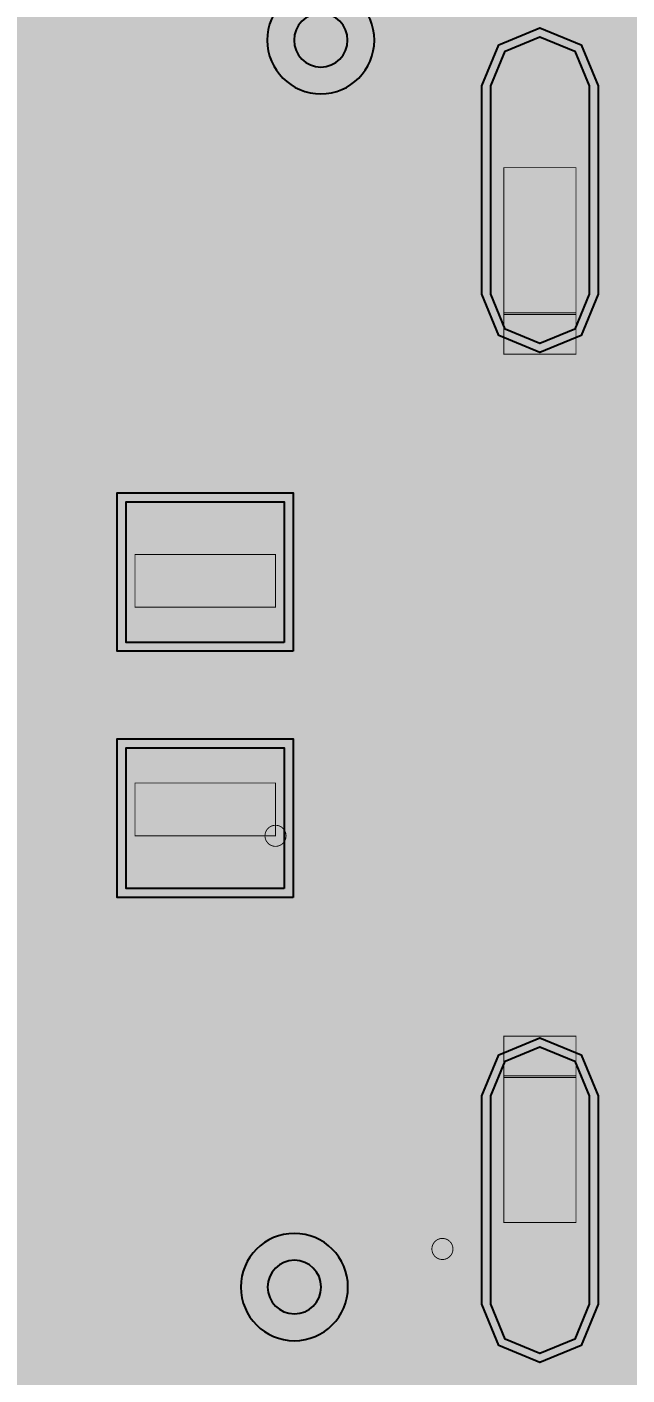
# Model space of a CAD drawing. Header units: millimetres. Extents: x -37.3 to -4.1, y -46.3 to 7.
# Drawn here: x -27.56 to -24.14, y -37.52 to -29.85 of the extents above; entities that cross this region are included whole.
import ezdxf

# ---------------------------------------------------------------- set-up
doc = ezdxf.new("R2010")
doc.units = ezdxf.units.MM
doc.header["$MEASUREMENT"] = 0
for name, color, linetype, true_color in [('Bottom-Layer', 7, 'Continuous', 0x0000ff), ('Component-Marking-Layer', 7, 'Continuous', 0x66ffcc), ('Component-Shape-Layer', 7, 'Continuous', 0x00cccc), ('Document-Layer', 7, 'Continuous', 0xffffff), ('Hole-Layer', 7, 'Continuous', 0x222222), ('Multi-Layer', 7, 'Continuous', 0xc0c0c0), ('Pin-Floating-Layer', 7, 'Continuous', 0xff99ff), ('Pin-Soldering-Layer', 7, 'Continuous', 0xcc9999), ('Top-Layer', 7, 'Continuous', 0xff0000), ('Top-Paste-Mask-Layer', 7, 'Continuous', 0x808080), ('Top-Silkscreen-Layer', 7, 'Continuous', 0xffcc00), ('Top-Solder-Mask-Layer', 7, 'Continuous', 0x800080)]:
    doc.layers.add(name, color=color, linetype=linetype, true_color=true_color)

msp = doc.modelspace()

# ---------------------------------------------------------------- hatches: boundary and pattern name
at = {"layer": 'Bottom-Layer'}
msp.add_hatch(color=256, dxfattribs=at).paths.add_polyline_path([(-12.201, -44.6419), (-15.3705, -44.6419), (-15.125, -44.428), (-14.9653, -44.1441), (-14.9099, -43.8231), (-14.9099, -43.2231), (-15.0048, -42.8074), (-15.2707, -42.474), (-15.6548, -42.289), (-16.0813, -42.289), (-16.4654, -42.474), (-16.7313, -42.8074), (-16.8262, -43.2231), (-16.8262, -43.8231), (-16.7708, -44.1441), (-16.6111, -44.428), (-16.3656, -44.6419), (-24.0205, -44.6419), (-23.7749, -44.428), (-23.6153, -44.1441), (-23.5599, -43.8231), (-23.5599, -43.2231), (-23.6548, -42.8074), (-23.9206, -42.474), (-24.3048, -42.289), (-24.7312, -42.289), (-25.1154, -42.474), (-25.3813, -42.8074), (-25.4762, -43.2231), (-25.4762, -43.8231), (-25.4208, -44.1441), (-25.2611, -44.428), (-25.0156, -44.6419), (-30.6523, -44.6419), (-30.3729, -44.2754), (-30.2321, -43.8365), (-30.2463, -43.3758), (-30.4137, -42.9464), (-30.715, -42.5976), (-31.1157, -42.3698), (-30.8468, -42.0261), (-30.7241, -41.6072), (-30.7652, -41.1727), (-30.9642, -40.7843), (-31.2929, -40.4971), (-31.0196, -40.2756), (-30.8254, -39.9822), (-26.1673, -39.9822), (-25.1863, -40.9632), (-25.0289, -41.0684), (-24.8432, -41.1053), (-15.2069, -41.1053), (-14.5671, -41.7451), (-14.4097, -41.8503), (-14.224, -41.8872), (-11.684, -41.8872), (-11.4984, -41.8503), (-11.341, -41.7451), (-8.039, -38.4431), (-7.9338, -38.2857), (-7.8969, -38.1001), (-7.8969, -35.1232), (-7.7458, -34.8581), (-7.7294, -34.5535), (-7.8511, -34.2738), (-8.0851, -34.0781), (-8.382, -34.0079), (-8.6789, -34.0781), (-8.913, -34.2738), (-9.0347, -34.5535), (-9.0182, -34.8581), (-8.8672, -35.1232), (-8.8672, -37.8991), (-11.4381, -40.4701), (-11.4985, -40.3222), (-11.5926, -40.1931), (-11.5926, -39.3142), (-11.4415, -39.0491), (-11.4251, -38.7445), (-11.5468, -38.4648), (-11.7808, -38.2691), (-12.0777, -38.1989), (-12.3746, -38.2691), (-12.6087, -38.4648), (-12.7304, -38.7445), (-12.7139, -39.0491), (-12.5629, -39.3142), (-12.5629, -40.1931), (-12.6985, -40.412), (-12.7405, -40.666), (-12.6826, -40.9169), (-14.0231, -40.9169), (-14.6629, -40.2771), (-14.8203, -40.172), (-15.0059, -40.135), (-15.0352, -40.135), (-14.9789, -39.9579), (-14.9599, -39.773), (-14.9599, -38.873), (-15.0498, -38.4789), (-15.3018, -38.1629), (-15.666, -37.9876), (-16.0701, -37.9876), (-16.4343, -38.1629), (-16.6863, -38.4789), (-16.7762, -38.873), (-16.7762, -39.3698), (-17.0493, -39.182), (-17.3779, -39.139), (-17.6901, -39.2502), (-17.9175, -39.4913), (-18.0102, -39.8095), (-17.9481, -40.135), (-22.4377, -40.135), (-22.3756, -39.8094), (-22.4684, -39.4912), (-22.6959, -39.2501), (-23.0082, -39.139), (-23.3369, -39.1821), (-23.6099, -39.3701), (-23.6099, -38.873), (-23.6998, -38.4789), (-23.9518, -38.1629), (-24.316, -37.9876), (-24.7201, -37.9876), (-25.0843, -38.1629), (-25.3362, -38.4789), (-25.4262, -38.873), (-25.4262, -39.3511), (-25.6233, -39.154), (-25.7806, -39.0489), (-25.9663, -39.0119), (-30.8254, -39.0119), (-31.0196, -38.7186), (-31.2929, -38.4971), (-30.9642, -38.2099), (-30.7652, -37.8214), (-30.7241, -37.3869), (-30.8468, -36.9681), (-31.1157, -36.6244), (-30.7063, -36.3893), (-30.4021, -36.0282), (-30.2399, -35.5849), (-30.2392, -35.1128), (-30.4002, -34.669), (-30.7034, -34.3071), (-31.1121, -34.0709), (-31.577, -33.9888), (-32.177, -33.9888), (-32.6419, -34.0709), (-33.0507, -34.3071), (-33.3538, -34.669), (-33.5148, -35.1128), (-33.5141, -35.5849), (-33.3519, -36.0282), (-33.0477, -36.3893), (-32.6383, -36.6244), (-32.9073, -36.9681), (-33.0299, -37.3869), (-32.9888, -37.8214), (-32.7898, -38.2099), (-32.4612, -38.4971), (-32.7667, -38.7557), (-32.966, -39.1028), (-33.0351, -39.4971), (-32.966, -39.8913), (-32.7667, -40.2385), (-32.4612, -40.4971), (-32.7898, -40.7843), (-32.9888, -41.1727), (-33.0299, -41.6072), (-32.9073, -42.0261), (-32.6383, -42.3698), (-33.039, -42.5976), (-33.3404, -42.9464), (-33.5078, -43.3758), (-33.5219, -43.8365), (-33.3811, -44.2754), (-33.1017, -44.6419), (-33.9319, -44.6419), (-33.9319, -0.3581), (-6.6482, -0.3581), (-6.6482, -44.6419), (-7.8079, -44.6419), (-7.7714, -44.5548), (-7.7589, -44.4611), (-7.7589, -42.6611), (-7.8069, -42.482), (-7.9379, -42.3509), (-8.117, -42.3029), (-9.917, -42.3029), (-10.0961, -42.3509), (-10.2272, -42.482), (-10.2752, -42.6611), (-10.2752, -44.4611), (-10.2627, -44.5548), (-10.2261, -44.6419), (-10.9131, -44.6419), (-10.5642, -44.3339), (-10.3512, -43.9201), (-10.3032, -43.4572), (-10.4267, -43.0086), (-10.7049, -42.6355), (-11.0997, -42.389), (-11.557, -42.3029), (-12.0144, -42.389), (-12.4092, -42.6355), (-12.6873, -43.0086), (-12.8109, -43.4572), (-12.7628, -43.9201), (-12.5498, -44.3339)])
at = {"layer": 'Component-Marking-Layer'}
for points in [[(-26.203, -34.4552, 1), (-26.083, -34.4552, 1)], [(-26.203, -34.4552, 1), (-26.083, -34.4552, 1)], [(-25.253, -36.8052, 1), (-25.1331, -36.8052, 1)], [(-25.253, -36.8052, 1), (-25.1331, -36.8052, 1)]]:
    msp.add_hatch(color=256, dxfattribs=at).paths.add_polyline_path(points)
at = {"layer": 'Pin-Floating-Layer'}
for points in [[(-24.8431, -31.7151), (-24.8431, -31.4801), (-24.433, -31.4801), (-24.433, -31.7151)], [(-24.8431, -31.7151), (-24.8431, -31.4801), (-24.433, -31.4801), (-24.433, -31.7151)], [(-24.8431, -35.8301), (-24.8431, -35.5951), (-24.433, -35.5951), (-24.433, -35.8301)], [(-24.8431, -35.8301), (-24.8431, -35.5951), (-24.433, -35.5951), (-24.433, -35.8301)]]:
    msp.add_hatch(color=256, dxfattribs=at).paths.add_polyline_path(points)
at = {"layer": 'Pin-Soldering-Layer'}
for points in [[(-24.8431, -31.4901), (-24.8431, -30.6551), (-24.433, -30.6551), (-24.433, -31.4901)], [(-24.8431, -31.4901), (-24.8431, -30.6551), (-24.433, -30.6551), (-24.433, -31.4901)], [(-26.1431, -32.8551), (-26.1431, -33.1551), (-26.9431, -33.1551), (-26.9431, -32.8551)], [(-26.1431, -32.8551), (-26.1431, -33.1551), (-26.9431, -33.1551), (-26.9431, -32.8551)], [(-26.1431, -34.4551), (-26.9431, -34.4551), (-26.9431, -34.1551), (-26.1431, -34.1551)], [(-26.1431, -34.4551), (-26.9431, -34.4551), (-26.9431, -34.1551), (-26.1431, -34.1551)], [(-24.8431, -36.6551), (-24.8431, -35.8201), (-24.433, -35.8201), (-24.433, -36.6551)], [(-24.8431, -36.6551), (-24.8431, -35.8201), (-24.433, -35.8201), (-24.433, -36.6551)]]:
    msp.add_hatch(color=256, dxfattribs=at).paths.add_polyline_path(points)
at = {"layer": 'Top-Layer'}
for points in [[(-26.1382, -28.086), (-26.0902, -28.2651), (-25.9591, -28.3962), (-25.7801, -28.4441), (-24.7801, -28.4441), (-24.7754, -28.4441), (-24.7706, -28.444), (-24.7706, -29.5659), (-25.0309, -29.6872), (-25.2116, -29.9103), (-25.2762, -30.1901), (-25.2762, -31.3751), (-25.2225, -31.6312), (-25.0706, -31.8443), (-25.0706, -32.4699), (-25.7452, -32.4699), (-25.872, -32.2733), (-26.0931, -32.1969), (-26.6151, -32.1969), (-28.394, -30.418), (-28.394, -28.5267), (-28.4309, -28.341), (-28.5361, -28.1836), (-28.6995, -28.0202), (-28.8569, -27.915), (-29.0425, -27.8781), (-30.9339, -27.8781), (-30.9652, -27.8468), (-30.7739, -27.7189), (-30.6999, -27.5009), (-30.6999, -26.3259), (-30.7318, -26.178), (-30.8219, -26.0566), (-30.8219, -24.9279), (-30.7, -24.8722), (-30.6071, -24.7756), (-30.4777, -24.8949), (-30.307, -24.9382), (-29.507, -24.9382), (-29.328, -24.8902), (-29.1969, -24.7591), (-29.1489, -24.58), (-29.1489, -24.5033), (-26.1382, -27.514)], [(-24.3581, -31.3751), (-24.4401, -31.5731), (-24.638, -31.6551), (-24.836, -31.5731), (-24.918, -31.3751), (-24.918, -30.1901), (-24.836, -29.9921), (-24.638, -29.9101), (-24.4401, -29.9921), (-24.3581, -30.1901)], [(-16.3656, -44.6419), (-24.0205, -44.6419), (-23.7749, -44.428), (-23.6153, -44.1441), (-23.5599, -43.8231), (-23.5599, -43.2231), (-23.6548, -42.8074), (-23.9206, -42.474), (-24.3048, -42.289), (-24.7312, -42.289), (-25.1154, -42.474), (-25.3813, -42.8074), (-25.4762, -43.2231), (-25.4762, -43.8231), (-25.4208, -44.1441), (-25.2611, -44.428), (-25.0156, -44.6419), (-30.6523, -44.6419), (-30.3729, -44.2754), (-30.2321, -43.8365), (-30.2463, -43.3758), (-30.4137, -42.9464), (-30.715, -42.5976), (-31.1157, -42.3698), (-30.8348, -42.0021), (-30.7203, -41.5539), (-30.7904, -41.0965), (-29.31, -39.6161), (-29.2048, -39.4588), (-29.1679, -39.2731), (-29.1679, -34.1989), (-28.9713, -34.0722), (-28.8949, -33.8511), (-28.8949, -32.9511), (-28.9713, -32.73), (-29.1679, -32.6032), (-29.1679, -32.1669), (-28.9713, -32.0402), (-28.8949, -31.8191), (-28.8949, -31.2893), (-27.3512, -32.833), (-27.3512, -33.355), (-27.3079, -33.5257), (-27.1886, -33.6551), (-27.3079, -33.7845), (-27.3512, -33.9551), (-27.3512, -34.7551), (-27.3032, -34.9342), (-27.1721, -35.0653), (-26.9931, -35.1132), (-26.0931, -35.1132), (-25.914, -35.0653), (-25.7829, -34.9342), (-25.7349, -34.7551), (-25.7349, -33.9551), (-25.7782, -33.7845), (-25.8975, -33.6551), (-25.8009, -33.5621), (-25.7452, -33.4402), (-24.9426, -33.4402), (-24.8256, -33.4887), (-24.7, -33.5052), (-21.537, -33.5052), (-21.3132, -33.729), (-21.3132, -35.5205), (-21.415, -35.6847), (-21.463, -35.8719), (-21.5677, -35.5802), (-21.7974, -35.3722), (-22.098, -35.2969), (-22.3987, -35.3722), (-22.6284, -35.5802), (-22.733, -35.8719), (-22.8377, -35.5802), (-23.0674, -35.3722), (-23.368, -35.2969), (-23.6687, -35.3722), (-23.8984, -35.5802), (-24.003, -35.8719), (-24.1136, -35.5714), (-24.3562, -35.3625), (-24.6697, -35.2977), (-24.9752, -35.3933), (-25.1959, -35.6252), (-25.2762, -35.9351), (-25.2762, -37.1201), (-25.1959, -37.43), (-24.9752, -37.6619), (-24.6697, -37.7574), (-24.3562, -37.6926), (-24.1136, -37.4837), (-24.003, -37.1833), (-23.8984, -37.475), (-23.6687, -37.683), (-23.368, -37.7582), (-23.0674, -37.683), (-22.8377, -37.475), (-22.733, -37.1833), (-22.6284, -37.475), (-22.3987, -37.683), (-22.098, -37.7582), (-21.7974, -37.683), (-21.5677, -37.475), (-21.463, -37.1833), (-21.3594, -37.4734), (-21.1319, -37.6812), (-21.2152, -37.7644), (-21.257, -37.8121), (-21.2922, -37.8649), (-21.5928, -37.8649), (-21.6434, -37.8685), (-21.6929, -37.8792), (-21.7424, -37.8685), (-21.793, -37.8649), (-22.093, -37.8649), (-22.1499, -37.8695), (-22.2055, -37.883), (-22.261, -37.8695), (-22.318, -37.8649), (-22.868, -37.8649), (-22.9315, -37.8706), (-22.993, -37.8874), (-23.0545, -37.8706), (-23.1181, -37.8649), (-23.6681, -37.8649), (-23.8816, -37.9355), (-24.0109, -38.1196), (-24.3735, -37.9764), (-24.7628, -37.9984), (-25.1069, -38.1816), (-25.3425, -38.4922), (-25.4262, -38.873), (-25.4262, -39.773), (-25.3373, -40.1649), (-25.0879, -40.48), (-24.727, -40.6567), (-24.3251, -40.6604), (-23.961, -40.4902), (-23.706, -40.1796), (-23.4914, -40.4216), (-23.1915, -40.5429), (-22.869, -40.5182), (-22.5911, -40.3527), (-22.4159, -40.0808), (-22.1542, -40.3425), (-22.1127, -40.4128), (-22.0601, -40.4751), (-21.8805, -40.6547), (-21.7231, -40.7599), (-21.5374, -40.7968), (-18.5946, -40.7968), (-18.409, -40.7599), (-18.2516, -40.6547), (-17.8675, -40.2706), (-17.5937, -40.4888), (-17.2489, -40.5492), (-16.9173, -40.4371), (-16.6799, -40.1799), (-16.4249, -40.4904), (-16.0608, -40.6604), (-15.659, -40.6567), (-15.2981, -40.48), (-15.0488, -40.1648), (-14.9599, -39.773), (-14.9599, -39.2295), (-14.879, -39.251), (-14.7956, -39.2582), (-14.4688, -39.2582), (-14.4688, -39.2941), (-14.4208, -39.4732), (-14.2897, -39.6042), (-14.1106, -39.6522), (-13.6269, -39.6522), (-13.8668, -39.892), (-14.078, -39.892), (-14.257, -39.94), (-14.3881, -40.0711), (-14.4361, -40.2502), (-14.4361, -41.0503), (-14.3597, -41.2714), (-14.1631, -41.3982), (-14.1631, -41.4402), (-14.1261, -41.6258), (-14.021, -41.7832), (-13.5511, -42.2531), (-13.3937, -42.3583), (-13.208, -42.3952), (-12.03, -42.3952), (-12.4194, -42.645), (-12.6922, -43.0186), (-12.8115, -43.4656), (-12.7612, -43.9255), (-12.5481, -44.3361), (-12.201, -44.6419), (-15.3705, -44.6419), (-15.125, -44.428), (-14.9653, -44.1441), (-14.9099, -43.8231), (-14.9099, -43.2231), (-15.0048, -42.8074), (-15.2707, -42.474), (-15.6548, -42.289), (-16.0813, -42.289), (-16.4654, -42.474), (-16.7313, -42.8074), (-16.8262, -43.2231), (-16.8262, -43.8231), (-16.7708, -44.1441), (-16.6111, -44.428)], [(-26.0931, -33.355), (-26.9931, -33.355), (-26.9931, -32.555), (-26.0931, -32.555)], [(-26.0931, -34.7551), (-26.9931, -34.7551), (-26.9931, -33.9551), (-26.0931, -33.9551)], [(-24.3581, -37.1201), (-24.4401, -37.3181), (-24.638, -37.4001), (-24.836, -37.3181), (-24.918, -37.1201), (-24.918, -35.9351), (-24.836, -35.7371), (-24.638, -35.6551), (-24.4401, -35.7371), (-24.3581, -35.9351)]]:
    msp.add_hatch(color=256, dxfattribs=at).paths.add_polyline_path(points)
at = {"layer": 'Top-Paste-Mask-Layer'}
for points in [[(-24.3581, -31.3751), (-24.4401, -31.5731), (-24.638, -31.6551), (-24.836, -31.5731), (-24.918, -31.3751), (-24.918, -30.1901), (-24.836, -29.9921), (-24.638, -29.9101), (-24.4401, -29.9921), (-24.3581, -30.1901)], [(-26.0931, -33.355), (-26.9931, -33.355), (-26.9931, -32.555), (-26.0931, -32.555)], [(-26.0931, -34.7551), (-26.9931, -34.7551), (-26.9931, -33.9551), (-26.0931, -33.9551)], [(-24.3581, -37.1201), (-24.4401, -37.3181), (-24.638, -37.4001), (-24.836, -37.3181), (-24.918, -37.1201), (-24.918, -35.9351), (-24.836, -35.7371), (-24.638, -35.6551), (-24.4401, -35.7371), (-24.3581, -35.9351)]]:
    msp.add_hatch(color=256, dxfattribs=at).paths.add_polyline_path(points)
at = {"layer": 'Top-Solder-Mask-Layer'}
for points in [[(-24.3073, -31.3751), (-24.4041, -31.609), (-24.638, -31.7059), (-24.872, -31.609), (-24.9688, -31.3751), (-24.9688, -30.1901), (-24.872, -29.9562), (-24.638, -29.8593), (-24.4041, -29.9562), (-24.3073, -30.1901)], [(-26.0423, -33.4058), (-27.0439, -33.4058), (-27.0439, -32.5042), (-26.0423, -32.5042)], [(-26.0423, -34.8059), (-27.0439, -34.8059), (-27.0439, -33.9043), (-26.0423, -33.9043)], [(-24.3073, -37.1201), (-24.4041, -37.354), (-24.638, -37.4509), (-24.872, -37.354), (-24.9688, -37.1201), (-24.9688, -35.9351), (-24.872, -35.7011), (-24.638, -35.6043), (-24.4041, -35.7011), (-24.3073, -35.9351)]]:
    msp.add_hatch(color=256, dxfattribs=at).paths.add_polyline_path(points)

# ---------------------------------------------------------------- linework, layer by layer
at = {"layer": 'Component-Marking-Layer', "const_width": 0.00508}
for points in [[(-26.203, -34.4552, 1), (-26.083, -34.4552), (-26.083, -34.4552, 1), (-26.203, -34.4552)], [(-26.203, -34.4552, 1), (-26.083, -34.4552), (-26.083, -34.4552, 1), (-26.203, -34.4552)], [(-25.253, -36.8052, 1), (-25.1331, -36.8052), (-25.1331, -36.8052, 1), (-25.253, -36.8052)], [(-25.253, -36.8052, 1), (-25.1331, -36.8052), (-25.1331, -36.8052, 1), (-25.253, -36.8052)]]:
    msp.add_lwpolyline(points, format="xyb", dxfattribs=at)
at = {"layer": 'Component-Shape-Layer', "const_width": 0.0508}
for points in [[(-25.1431, -35.6051), (-25.1431, -31.7051), (-15.243, -31.7051), (-15.243, -35.6051)], [(-25.1431, -35.6051), (-25.1431, -31.7051), (-15.243, -31.7051), (-15.243, -35.6051)], [(-26.1431, -34.4551), (-26.9431, -34.4551), (-26.9431, -32.8551), (-26.1431, -32.8551)], [(-26.1431, -34.4551), (-26.9431, -34.4551), (-26.9431, -32.8551), (-26.1431, -32.8551)]]:
    msp.add_lwpolyline(points, close=True, dxfattribs=at)
at = {"layer": 'Document-Layer', "const_width": 0.3}
msp.add_lwpolyline([(-24.7882, -37.205, 1), (-24.4879, -37.205), (-24.4879, -37.205, 1), (-24.7882, -37.205)], format="xyb", dxfattribs=at)
msp.add_lwpolyline([(-24.7882, -37.205, 1), (-24.4879, -37.205), (-24.4879, -37.205, 1), (-24.7882, -37.205)], format="xyb", dxfattribs=at)
at = {"layer": 'Hole-Layer'}
for points in [[(-26.0377, -29.9299, 1), (-25.7327, -29.9299, 1)], [(-26.1882, -37.0219, 1), (-25.8832, -37.0219, 1)]]:
    msp.add_lwpolyline(points, format="xyb", close=True, dxfattribs=at)
at = {"layer": 'Multi-Layer'}
for points in [[(-26.1902, -29.9299, 1), (-25.5802, -29.9299), (-25.5802, -29.9299, 1), (-26.1902, -29.9299)], [(-26.3407, -37.0219, 1), (-25.7307, -37.0219), (-25.7307, -37.0219, 1), (-26.3407, -37.0219)]]:
    msp.add_lwpolyline(points, format="xyb", dxfattribs=at)
at = {"layer": 'Pin-Floating-Layer', "const_width": 0.00508}
for points in [[(-24.8431, -31.7151), (-24.8431, -31.4801), (-24.433, -31.4801), (-24.433, -31.7151)], [(-24.8431, -31.7151), (-24.8431, -31.4801), (-24.433, -31.4801), (-24.433, -31.7151)], [(-24.8431, -35.8301), (-24.8431, -35.5951), (-24.433, -35.5951), (-24.433, -35.8301)], [(-24.8431, -35.8301), (-24.8431, -35.5951), (-24.433, -35.5951), (-24.433, -35.8301)]]:
    msp.add_lwpolyline(points, close=True, dxfattribs=at)
at = {"layer": 'Pin-Soldering-Layer', "const_width": 0.00508}
for points in [[(-24.8431, -31.4901), (-24.8431, -30.6551), (-24.433, -30.6551), (-24.433, -31.4901)], [(-24.8431, -31.4901), (-24.8431, -30.6551), (-24.433, -30.6551), (-24.433, -31.4901)], [(-26.1431, -32.8551), (-26.1431, -33.1551), (-26.9431, -33.1551), (-26.9431, -32.8551)], [(-26.1431, -32.8551), (-26.1431, -33.1551), (-26.9431, -33.1551), (-26.9431, -32.8551)], [(-26.1431, -34.4551), (-26.9431, -34.4551), (-26.9431, -34.1551), (-26.1431, -34.1551)], [(-26.1431, -34.4551), (-26.9431, -34.4551), (-26.9431, -34.1551), (-26.1431, -34.1551)], [(-24.8431, -36.6551), (-24.8431, -35.8201), (-24.433, -35.8201), (-24.433, -36.6551)], [(-24.8431, -36.6551), (-24.8431, -35.8201), (-24.433, -35.8201), (-24.433, -36.6551)]]:
    msp.add_lwpolyline(points, close=True, dxfattribs=at)
at = {"layer": 'Top-Layer'}
for points, const_width in [([(-24.2855, -30.43), (-24.2855, -27.0591)], 0.254), ([(-25.0309, -29.6872), (-25.2116, -29.9103), (-25.2762, -30.1901), (-25.2762, -31.3751), (-25.2225, -31.6312), (-25.0706, -31.8443), (-25.0706, -32.4699), (-25.7452, -32.4699), (-25.872, -32.2733), (-26.0931, -32.1969), (-26.6151, -32.1969), (-28.394, -30.418), (-28.394, -28.5267)], 0.0508), ([(-24.638, -30.7826), (-24.2855, -30.43)], 0.254), ([(-26.5431, -32.955), (-28.8791, -30.619)], 0.254), ([(-24.5854, -30.8352), (-24.638, -30.7826)], 0.254), ([(-24.5854, -32.7754), (-24.5854, -30.8352)], 0.254), ([(-28.8949, -31.2893), (-27.3512, -32.833), (-27.3512, -33.355), (-27.3079, -33.5257), (-27.1886, -33.6551), (-27.3079, -33.7845), (-27.3512, -33.9551), (-27.3512, -34.7551), (-27.3032, -34.9342), (-27.1721, -35.0653), (-26.9931, -35.1132), (-26.0931, -35.1132), (-25.914, -35.0653), (-25.7829, -34.9342), (-25.7349, -34.7551), (-25.7349, -33.9551), (-25.7782, -33.7845), (-25.8975, -33.6551), (-25.8009, -33.5621), (-25.7452, -33.4402), (-24.9426, -33.4402), (-24.8256, -33.4887), (-24.7, -33.5052), (-21.537, -33.5052)], 0.0508), ([(-24.765, -32.955), (-24.5854, -32.7754)], 0.254), ([(-26.5431, -32.955), (-24.765, -32.955)], 0.254), ([(-24.7, -33.0201), (-24.765, -32.955)], 0.254), ([(-21.336, -33.0201), (-24.7, -33.0201)], 0.254), ([(-26.5431, -34.3551), (-27.2496, -34.3551)], 0.0508), ([(-26.5431, -34.3551), (-26.5431, -35.0116)], 0.0508), ([(-26.5431, -34.3551), (-25.8365, -34.3551)], 0.0508), ([(-24.1136, -35.5714), (-24.3562, -35.3625), (-24.6697, -35.2977), (-24.9752, -35.3933), (-25.1959, -35.6252), (-25.2762, -35.9351), (-25.2762, -37.1201), (-25.1959, -37.43), (-24.9752, -37.6619)], 0.0508), ([(-24.638, -36.5276), (-24.638, -35.3985)], 0.0508), ([(-24.638, -36.5276), (-25.1746, -36.5276)], 0.0508), ([(-24.638, -36.5276), (-24.638, -37.6566)], 0.0508), ([(-24.3562, -37.6926), (-24.1136, -37.4837), (-24.003, -37.1833), (-23.8984, -37.475), (-23.6687, -37.683)], 0.0508)]:
    msp.add_lwpolyline(points, dxfattribs=dict(at, const_width=const_width))
for points in [[(-24.3581, -31.3751), (-24.4401, -31.5731), (-24.638, -31.6551), (-24.836, -31.5731), (-24.918, -31.3751), (-24.918, -30.1901), (-24.836, -29.9921), (-24.638, -29.9101), (-24.4401, -29.9921), (-24.3581, -30.1901)], [(-26.0931, -33.355), (-26.9931, -33.355), (-26.9931, -32.555), (-26.0931, -32.555)], [(-26.0931, -34.7551), (-26.9931, -34.7551), (-26.9931, -33.9551), (-26.0931, -33.9551)], [(-24.3581, -37.1201), (-24.4401, -37.3181), (-24.638, -37.4001), (-24.836, -37.3181), (-24.918, -37.1201), (-24.918, -35.9351), (-24.836, -35.7371), (-24.638, -35.6551), (-24.4401, -35.7371), (-24.3581, -35.9351)]]:
    msp.add_lwpolyline(points, close=True, dxfattribs=at)
at = {"layer": 'Top-Paste-Mask-Layer'}
for points in [[(-24.3581, -31.3751), (-24.4401, -31.5731), (-24.638, -31.6551), (-24.836, -31.5731), (-24.918, -31.3751), (-24.918, -30.1901), (-24.836, -29.9921), (-24.638, -29.9101), (-24.4401, -29.9921), (-24.3581, -30.1901)], [(-26.0931, -33.355), (-26.9931, -33.355), (-26.9931, -32.555), (-26.0931, -32.555)], [(-26.0931, -34.7551), (-26.9931, -34.7551), (-26.9931, -33.9551), (-26.0931, -33.9551)], [(-24.3581, -37.1201), (-24.4401, -37.3181), (-24.638, -37.4001), (-24.836, -37.3181), (-24.918, -37.1201), (-24.918, -35.9351), (-24.836, -35.7371), (-24.638, -35.6551), (-24.4401, -35.7371), (-24.3581, -35.9351)]]:
    msp.add_lwpolyline(points, close=True, dxfattribs=at)
at = {"layer": 'Top-Silkscreen-Layer'}
for points, const_width in [([(-25.2692, -35.4265), (-25.2692, -31.8837)], 0.1524), ([(-25.2692, -31.8837), (-15.1168, -31.8837)], 0.1524), ([(-25.2692, -35.4265), (-25.2692, -31.8837)], 0.1524), ([(-25.2692, -31.8837), (-15.1168, -31.8837)], 0.1524), ([(-26.9428, -32.265), (-26.1428, -32.265)], 0.254), ([(-26.9428, -32.265), (-26.1428, -32.265)], 0.254), ([(-27.2527, -33.3748), (-27.2527, -32.5748)], 0.254), ([(-27.2527, -33.3748), (-27.2527, -32.5748)], 0.254), ([(-25.833, -33.3748), (-25.833, -32.5748)], 0.254), ([(-25.833, -33.3748), (-25.833, -32.5748)], 0.254), ([(-27.2532, -33.9353), (-27.2532, -34.7352)], 0.254), ([(-27.2532, -33.9353), (-27.2532, -34.7352)], 0.254), ([(-25.8335, -33.9353), (-25.8335, -34.7352)], 0.254), ([(-25.8335, -33.9353), (-25.8335, -34.7352)], 0.254), ([(-26.1433, -35.045), (-26.9434, -35.045)], 0.254), ([(-26.1433, -35.045), (-26.9434, -35.045)], 0.254), ([(-15.1168, -35.4265), (-25.2692, -35.4265)], 0.1524), ([(-15.1168, -35.4265), (-25.2692, -35.4265)], 0.1524)]:
    msp.add_lwpolyline(points, dxfattribs=dict(at, const_width=const_width))
for points, const_width in [([(-27.2527, -32.5749, -0.414), (-26.9428, -32.265)], 0.254), ([(-27.2527, -32.5749, -0.414), (-26.9428, -32.265)], 0.254), ([(-26.1428, -32.265, -0.414), (-25.833, -32.5749)], 0.254), ([(-26.1428, -32.265, -0.414), (-25.833, -32.5749)], 0.254), ([(-24.7882, -34.6741, 1), (-24.4879, -34.6741), (-24.4879, -34.6741, 1), (-24.7882, -34.6741)], 0.3), ([(-24.7882, -34.6741, 1), (-24.4879, -34.6741), (-24.4879, -34.6741, 1), (-24.7882, -34.6741)], 0.3), ([(-26.9433, -35.045, -0.414), (-27.2532, -34.7352)], 0.254), ([(-26.9433, -35.045, -0.414), (-27.2532, -34.7352)], 0.254), ([(-25.8335, -34.7352, -0.414), (-26.1433, -35.045)], 0.254), ([(-25.8335, -34.7352, -0.414), (-26.1433, -35.045)], 0.254), ([(-25.5204, -36.5276, 1), (-25.2202, -36.5276), (-25.2202, -36.5276, 1), (-25.5204, -36.5276)], 0.3), ([(-25.5204, -36.5276, 1), (-25.2202, -36.5276), (-25.2202, -36.5276, 1), (-25.5204, -36.5276)], 0.3)]:
    msp.add_lwpolyline(points, format="xyb", dxfattribs=dict(at, const_width=const_width))
at = {"layer": 'Top-Solder-Mask-Layer'}
for points in [[(-24.3073, -31.3751), (-24.4041, -31.609), (-24.638, -31.7059), (-24.872, -31.609), (-24.9688, -31.3751), (-24.9688, -30.1901), (-24.872, -29.9562), (-24.638, -29.8593), (-24.4041, -29.9562), (-24.3073, -30.1901)], [(-26.0423, -33.4058), (-27.0439, -33.4058), (-27.0439, -32.5042), (-26.0423, -32.5042)], [(-26.0423, -34.8059), (-27.0439, -34.8059), (-27.0439, -33.9043), (-26.0423, -33.9043)], [(-24.3073, -37.1201), (-24.4041, -37.354), (-24.638, -37.4509), (-24.872, -37.354), (-24.9688, -37.1201), (-24.9688, -35.9351), (-24.872, -35.7011), (-24.638, -35.6043), (-24.4041, -35.7011), (-24.3073, -35.9351)]]:
    msp.add_lwpolyline(points, close=True, dxfattribs=at)

doc.saveas('drawing.dxf')
